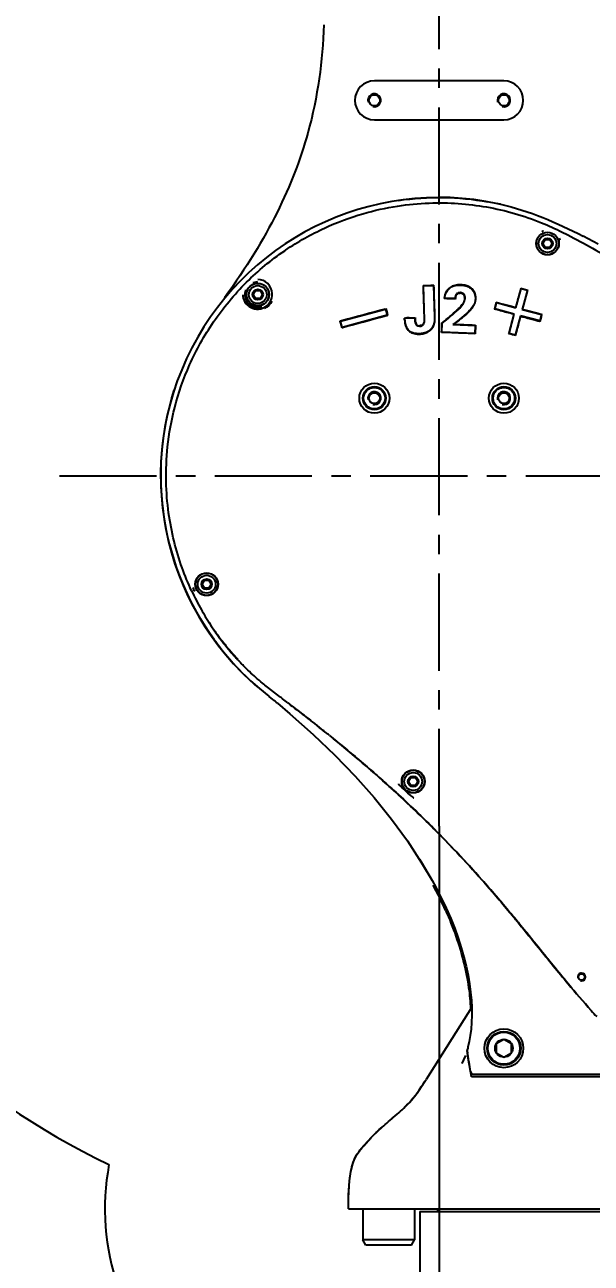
# Model space of a CAD drawing. Header units: millimetres. Extents: x 5828 to 6704, y 123 to 421.
# Drawn here: x 6607.53 to 6618.47, y 340.89 to 364.8 of the extents above; entities that cross this region are included whole.
import ezdxf

# ---------------------------------------------------------------- set-up
doc = ezdxf.new("R2010")
doc.units = ezdxf.units.MM
doc.linetypes.add('BANKLINE1', pattern=[5.5, 4, -1.5])
doc.linetypes.add('CENTER', pattern=[0.6, 0.375, -0.075, 0.075, -0.075])
doc.layers.add('00_COMPONENTS', color=7, linetype='BANKLINE1')
doc.layers.add('外形图', color=7, linetype='Continuous')
doc.styles.add('微软雅黑', font='msyh.ttc', dxfattribs={"height": 2.1})
doc.dimstyles.new('尺寸标注_1_20比例', dxfattribs={"dimtxt": 2.1, "dimasz": 1.7, "dimexe": 0.5, "dimexo": 0.4, "dimgap": 0.5, "dimtad": 1, "dimdec": 1, "dimlfac": 20, "dimdsep": 46, "dimtxsty": '微软雅黑', "dimcen": 0.09, "dimadec": 0, "dimazin": 0, "dimtp": 0.01, "dimtm": 0.01, "dimtfac": 1, "dimtdec": 1, "dimtofl": 0, "dimtmove": 0, "dimatfit": 3, "dimfxl": 1, "dimtolj": 1, "dimarcsym": 0})

# ---------------------------------------------------------------- blocks, each defined once
blk = doc.blocks.new('*D1532')
at = {"layer": '00_COMPONENTS', "color": 0, "linetype": 'ByBlock', "lineweight": -2, "ltscale": 20}
for p, q in [((6615.53, 349.326), (6615.53, 324.393)), ((6623.03, 330.837), (6623.03, 324.393)), ((6613.83, 324.893), (6612.13, 324.893)), ((6623.03, 324.893), (6615.53, 324.893)), ((6624.73, 324.893), (6626.43, 324.893))]:
    blk.add_line(p, q, dxfattribs=at)
at = {"layer": '00_COMPONENTS', "color": 0}
for points in [[(6613.83, 324.61), (6613.83, 325.177), (6615.53, 324.893)], [(6624.73, 325.177), (6624.73, 324.61), (6623.03, 324.893)]]:
    blk.add_solid(points, dxfattribs=at)
at = {"layer": 'Defpoints', "color": 0}
for p in [(6615.53, 349.726), (6623.03, 331.237), (6615.53, 324.893)]:
    blk.add_point(p, dxfattribs=at)
at = {"layer": '00_COMPONENTS', "color": 0, "insert": (6619.28, 326.485), "char_height": 2.1, "attachment_point": 5, "style": '微软雅黑'}
blk.add_mtext('\\A1;\\A1;150', dxfattribs=at)
blk = doc.blocks.new('*D1533')
at = {"layer": '00_COMPONENTS', "color": 0, "linetype": 'ByBlock', "lineweight": -2, "ltscale": 20}
for p, q in [((6615.13, 409.482), (6553.985, 409.482)), ((6554.485, 407.782), (6554.485, 332.787)), ((6615.859, 331.087), (6553.985, 331.087))]:
    blk.add_line(p, q, dxfattribs=at)
at = {"layer": '00_COMPONENTS', "color": 0}
for points in [[(6554.768, 407.782), (6554.201, 407.782), (6554.485, 409.482)], [(6554.201, 332.787), (6554.768, 332.787), (6554.485, 331.087)]]:
    blk.add_solid(points, dxfattribs=at)
at = {"layer": 'Defpoints', "color": 0}
for p in [(6615.53, 409.482), (6554.485, 331.087), (6616.259, 331.087)]:
    blk.add_point(p, dxfattribs=at)
at = {"layer": '00_COMPONENTS', "color": 0, "insert": (6552.893, 370.284), "char_height": 2.1, "attachment_point": 5, "rotation": 90, "style": '微软雅黑'}
blk.add_mtext('\\A1;\\A1;1567.9', dxfattribs=at)
blk = doc.blocks.new('*D1535')
at = {"layer": '00_COMPONENTS', "color": 0, "linetype": 'ByBlock', "lineweight": -2, "ltscale": 20}
for p, q in [((6562.135, 355.687), (6562.135, 297.504)), ((6623.03, 326.48), (6623.03, 297.504)), ((6563.835, 298.004), (6621.33, 298.004))]:
    blk.add_line(p, q, dxfattribs=at)
at = {"layer": '00_COMPONENTS', "color": 0}
for points in [[(6563.835, 298.287), (6563.835, 297.72), (6562.135, 298.004)], [(6621.33, 297.72), (6621.33, 298.287), (6623.03, 298.004)]]:
    blk.add_solid(points, dxfattribs=at)
at = {"layer": 'Defpoints', "color": 0}
for p in [(6562.135, 356.087), (6623.03, 326.88), (6623.03, 298.004)]:
    blk.add_point(p, dxfattribs=at)
at = {"layer": '00_COMPONENTS', "color": 0, "insert": (6592.582, 299.594), "char_height": 2.1, "attachment_point": 5, "style": '微软雅黑'}
blk.add_mtext('\\A1;\\A1;1218', dxfattribs=at)

msp = doc.modelspace()

# ---------------------------------------------------------------- linework, layer by layer
at = {"layer": '00_COMPONENTS', "linetype": 'CENTER', "ltscale": 5}
msp.add_line((6608.2015, 356.0866), (6622.566, 356.0866), dxfattribs=at)
at = {"layer": '00_COMPONENTS', "linetype": 'ByBlock', "ltscale": 20}
for centre, radius in [((6614.2802, 357.5868), 0.2897), ((6614.2799, 357.5864), 0.2228), ((6614.2799, 357.5864), 0.2071), ((6616.7802, 357.5867), 0.2897), ((6616.7799, 357.5864), 0.2228), ((6616.7799, 357.5864), 0.2071)]:
    msp.add_circle(centre, radius, dxfattribs=at)
for centre, radius, start, end in [((6615.5301, 356.0866), 53.3953, 29, 259), ((6615.5301, 356.0866), 19.1534, 337.58879, 100.501), ((6615.5301, 356.0866), 14.7429, 106.3464, 244.39404), ((6613.7801, 341.9366), 4.7, 169.51786, 227.91651)]:
    msp.add_arc(centre, radius, start, end, dxfattribs=at)
at = {"layer": '外形图', "linetype": 'CENTER', "ltscale": 5}
msp.add_line((6615.5301, 349.3262), (6615.5301, 393.7136), dxfattribs=at)
at = {"layer": '外形图', "linetype": 'Continuous'}
for p, q in [((6616.7801, 363.7116), (6614.2801, 363.7116)), ((6614.2801, 362.9616), (6616.7801, 362.9616)), ((6612.9955, 362.7054), (6612.9956, 362.7055)), ((6616.6578, 361.342), (6616.6627, 361.341)), ((6617.9048, 360.793), (6617.919, 360.786)), ((6617.534, 360.5728), (6617.578, 360.6491)), ((6617.578, 360.4966), (6617.534, 360.5728)), ((6617.578, 360.6491), (6617.6661, 360.6491)), ((6617.6661, 360.6491), (6617.7101, 360.5728)), ((6617.7101, 360.5728), (6617.6661, 360.4966)), ((6618.5999, 360.5602), (6618.3073, 360.714)), ((6617.6661, 360.4966), (6617.578, 360.4966)), ((6611.9392, 359.8203), (6612.0301, 359.8373)), ((6611.9419, 359.5868), (6611.9859, 359.6631)), ((6611.9859, 359.6631), (6612.0739, 359.6631)), ((6612.0739, 359.6631), (6612.1179, 359.5868)), ((6615.2273, 359.7538), (6615.2204, 359.7602)), ((6615.2204, 359.7602), (6615.2206, 359.754)), ((6615.2206, 359.754), (6615.2227, 359.687)), ((6615.227, 359.7542), (6615.4225, 359.7606)), ((6615.2487, 359.1021), (6615.227, 359.7542)), ((6615.29, 359.7626), (6615.3132, 359.7633)), ((6615.3132, 359.7633), (6615.3365, 359.764)), ((6615.4223, 359.7669), (6615.4292, 359.7671)), ((6615.4225, 359.7606), (6615.4424, 359.1599)), ((6615.4227, 359.7603), (6615.4292, 359.7671)), ((6615.4315, 359.6997), (6615.4292, 359.7671)), ((6617.0126, 359.3321), (6617.1129, 359.7064)), ((6617.1067, 359.7078), (6617.0847, 359.6261)), ((6617.1066, 359.7078), (6617.2404, 359.672)), ((6617.1129, 359.7064), (6617.2337, 359.674)), ((6617.2337, 359.674), (6617.1334, 359.2997)), ((6617.2185, 359.5902), (6617.2404, 359.672)), ((6611.9859, 359.5106), (6611.9419, 359.5868)), ((6612.0739, 359.5106), (6611.9859, 359.5106)), ((6612.1179, 359.5868), (6612.0739, 359.5106)), ((6615.8379, 359.5088), (6615.6369, 359.5169)), ((6615.7966, 359.5033), (6615.7729, 359.5043)), ((6616.606, 359.3116), (6616.6384, 359.4324)), ((6616.6218, 359.3956), (6616.6099, 359.351)), ((6616.6338, 359.4401), (6616.6218, 359.3956)), ((6616.6386, 359.4321), (6616.6338, 359.4401)), ((6616.6338, 359.4401), (6616.6758, 359.4289)), ((6616.6384, 359.4324), (6617.0126, 359.3321)), ((6616.6758, 359.4289), (6616.7177, 359.4177)), ((6616.9257, 359.362), (6617.008, 359.3398)), ((6617.019, 359.3808), (6617.0081, 359.3398)), ((6617.1527, 359.3449), (6617.1637, 359.3858)), ((6613.6283, 359.0749), (6614.4976, 359.3078)), ((6614.53, 359.1871), (6613.6607, 358.9542)), ((6614.496, 359.3138), (6614.5027, 359.3156)), ((6614.4976, 359.3078), (6614.53, 359.1871)), ((6614.4979, 359.3075), (6614.5027, 359.3156)), ((6614.5027, 359.3156), (6614.5146, 359.271)), ((6614.5146, 359.271), (6614.5266, 359.2265)), ((6614.5266, 359.2265), (6614.5366, 359.1889)), ((6614.5302, 359.1868), (6614.5385, 359.1819)), ((6614.5385, 359.1819), (6614.5319, 359.1801)), ((6614.5366, 359.1889), (6614.5385, 359.1819)), ((6614.8705, 359.1281), (6614.8636, 359.1345)), ((6614.8648, 359.0996), (6614.8636, 359.1345)), ((6614.8703, 359.1284), (6615.0613, 359.1348)), ((6614.8712, 359.1002), (6614.8703, 359.1284)), ((6614.9548, 359.1376), (6614.9776, 359.1382)), ((6615.0597, 359.141), (6615.0683, 359.1413)), ((6615.0613, 359.1348), (6615.0611, 359.1028)), ((6615.0616, 359.1344), (6615.0683, 359.1413)), ((6615.0683, 359.1413), (6615.0681, 359.1066)), ((6615.2398, 359.1746), (6615.2424, 359.1014)), ((6615.4492, 359.1597), (6615.4471, 359.2272)), ((6616.5998, 359.3133), (6616.598, 359.3064)), ((6616.6062, 359.3113), (6616.598, 359.3064)), ((6616.6819, 359.2839), (6616.598, 359.3064)), ((6616.6099, 359.351), (6616.5998, 359.3133)), ((6616.9803, 359.2113), (6616.606, 359.3116)), ((6616.88, 358.837), (6616.9803, 359.2113)), ((6616.9722, 359.2062), (6616.9311, 359.2172)), ((6616.9723, 359.2061), (6616.9611, 359.1645)), ((6616.9806, 359.211), (6616.9723, 359.2061)), ((6617.101, 359.179), (6617.0007, 358.8047)), ((6617.0129, 359.3317), (6617.008, 359.3398)), ((6617.0948, 359.1287), (6617.1059, 359.1703)), ((6617.4753, 359.0787), (6617.101, 359.179)), ((6617.1013, 359.1788), (6617.106, 359.1704)), ((6617.106, 359.1704), (6617.1476, 359.1592)), ((6617.1334, 359.2997), (6617.5077, 359.1994)), ((6617.1335, 359.2994), (6617.1417, 359.304)), ((6617.1417, 359.304), (6617.1527, 359.3449)), ((6617.1418, 359.304), (6617.183, 359.293)), ((6617.1476, 359.1592), (6617.1891, 359.148)), ((6617.183, 359.293), (6617.4322, 359.2262)), ((6617.4322, 359.2262), (6617.5161, 359.2037)), ((6617.5077, 359.1994), (6617.4753, 359.0787)), ((6617.4802, 359.07), (6617.4922, 359.1146)), ((6617.4922, 359.1146), (6617.5041, 359.1591)), ((6617.5041, 359.1591), (6617.5144, 359.1976)), ((6617.5079, 359.1991), (6617.5161, 359.2037)), ((6617.5144, 359.1976), (6617.5161, 359.2037)), ((6613.6204, 359.0792), (6613.6267, 359.0809)), ((6613.6285, 359.0746), (6613.6204, 359.0792)), ((6613.622, 359.0732), (6613.6204, 359.0792)), ((6613.6323, 359.0346), (6613.622, 359.0732)), ((6613.6607, 358.9542), (6613.6283, 359.0749)), ((6613.6443, 358.9901), (6613.6323, 359.0346)), ((6613.6562, 358.9455), (6613.6443, 358.9901)), ((6613.6609, 358.9538), (6613.6562, 358.9455)), ((6613.6625, 358.9472), (6613.6562, 358.9455)), ((6615.0681, 359.1066), (6615.0681, 359.1023)), ((6615.5781, 358.8573), (6615.5805, 358.9177)), ((6615.5805, 358.9177), (6615.5813, 358.9378)), ((6615.5813, 358.9378), (6615.5821, 358.9579)), ((6615.5821, 358.9579), (6615.5854, 359.0386)), ((6615.5848, 358.8642), (6615.5917, 359.0357)), ((6615.592, 359.0354), (6615.5854, 359.0386)), ((6615.7932, 359.0088), (6616.2253, 358.9913)), ((6615.8126, 359.0142), (6615.8596, 359.0124)), ((6616.2253, 358.9913), (6616.2192, 358.8385)), ((6616.2256, 358.9976), (6616.2325, 358.9973)), ((6616.2256, 358.991), (6616.2325, 358.9973)), ((6616.2288, 358.9049), (6616.2261, 358.8382)), ((6616.2296, 358.9234), (6616.2288, 358.9049)), ((6616.2303, 358.9419), (6616.2296, 358.9234)), ((6616.2325, 358.9973), (6616.2303, 358.9419)), ((6616.8942, 358.915), (6616.8738, 358.8387)), ((6617.0057, 358.796), (6617.028, 358.8792)), ((6617.4735, 359.0718), (6617.4802, 359.07)), ((6617.4756, 359.0784), (6617.4802, 359.07)), ((6615.585, 358.8638), (6615.5781, 358.8573)), ((6615.5845, 358.857), (6615.5781, 358.8573)), ((6615.6506, 358.8543), (6615.5845, 358.857)), ((6616.2192, 358.8385), (6615.5848, 358.8642)), ((6616.2189, 358.8314), (6616.1544, 358.834)), ((6616.2258, 358.8311), (6616.2189, 358.8314)), ((6616.2194, 358.8382), (6616.2258, 358.8311)), ((6616.2261, 358.8382), (6616.2258, 358.8311)), ((6616.8738, 358.8387), (6616.872, 358.8318)), ((6616.8802, 358.8367), (6616.872, 358.8318)), ((6616.9167, 358.8198), (6616.872, 358.8318)), ((6617.0007, 358.8047), (6616.88, 358.837)), ((6616.9464, 358.8119), (6616.9167, 358.8198)), ((6616.9613, 358.8079), (6616.9464, 358.8119)), ((6617.0057, 358.796), (6616.9613, 358.8079)), ((6617.0009, 358.8044), (6617.0057, 358.796)), ((6610.9558, 353.9947), (6610.9998, 354.0709)), ((6610.9998, 353.9184), (6610.9558, 353.9947)), ((6610.9998, 354.0709), (6611.0879, 354.0709)), ((6611.0879, 353.9184), (6610.9998, 353.9184)), ((6611.0879, 354.0709), (6611.1319, 353.9947)), ((6611.1319, 353.9947), (6611.0879, 353.9184)), ((6611.2725, 352.9881), (6611.2726, 352.988)), ((6611.3693, 352.8597), (6611.3624, 352.8685)), ((6611.4016, 352.819), (6611.3972, 352.8245)), ((6611.4038, 352.8159), (6611.3981, 352.8231)), ((6611.4054, 352.8142), (6611.4016, 352.819)), ((6611.6786, 352.5002), (6611.6736, 352.5054)), ((6612.2453, 351.8321), (6612.2518, 351.8269)), ((6612.3189, 351.7719), (6612.2518, 351.8269)), ((6612.6093, 351.7056), (6612.6409, 351.6812)), ((6613.0829, 351.3361), (6613.1247, 351.3032)), ((6613.1247, 351.3032), (6613.1681, 351.269)), ((6613.2175, 351.2301), (6613.2375, 351.2143)), ((6614.942, 350.1866), (6614.9861, 350.2629)), ((6614.9861, 350.1104), (6614.942, 350.1866)), ((6614.9861, 350.2629), (6615.0741, 350.2629)), ((6615.0741, 350.1104), (6614.9861, 350.1104)), ((6615.0741, 350.2629), (6615.1181, 350.1866)), ((6615.1181, 350.1866), (6615.0741, 350.1104)), ((6615.1507, 348.6851), (6615.1823, 348.6367)), ((6615.1823, 348.6367), (6615.3932, 348.2785)), ((6615.6688, 347.7355), (6615.6839, 347.7035)), ((6616.1589, 345.8294), (6615.2806, 344.4367)), ((6616.0871, 345.0588), (6616.082, 345.0393)), ((6616.1116, 345.1662), (6616.0871, 345.0588)), ((6616.7801, 345.2081), (6616.6316, 345.1224)), ((6616.6316, 345.1224), (6616.6316, 344.9509)), ((6616.9286, 345.1224), (6616.7801, 345.2081)), ((6616.9286, 344.9509), (6616.9286, 345.1224)), ((6616.6316, 344.9509), (6616.7801, 344.8651)), ((6616.7801, 344.8651), (6616.9286, 344.9509)), ((6615.9692, 344.7451), (6615.9688, 344.7444)), ((6616.1288, 344.636), (6616.1234, 344.668)), ((6616.1371, 344.5865), (6616.1288, 344.636)), ((6616.1414, 344.5609), (6616.1371, 344.5865)), ((6616.1538, 344.4866), (6616.1414, 344.5609)), ((6616.1629, 344.5366), (6617.3167, 344.5366)), ((6617.3167, 344.5366), (6628.2544, 344.5366)), ((6629.6341, 344.4866), (6616.1538, 344.4866)), ((6613.7801, 341.9366), (6628.5301, 341.9366)), ((6614.0551, 341.9366), (6614.0551, 341.3366)), ((6615.0551, 341.9366), (6615.0551, 341.3366)), ((6615.5051, 341.8866), (6615.5051, 341.9366)), ((6615.1551, 341.8866), (6632.328, 341.8866)), ((6615.1551, 341.8866), (6632.3301, 341.8866)), ((6615.1551, 341.8866), (6615.1551, 340.6045)), ((6615.0551, 341.3366), (6614.0551, 341.3366)), ((6614.1128, 341.2366), (6614.0551, 341.3366)), ((6614.9973, 341.2366), (6614.1128, 341.2366)), ((6614.9973, 341.2366), (6615.0551, 341.3366))]:
    msp.add_line(p, q, dxfattribs=at)
for points in [[(6612.4084, 351.6981), (6612.6512, 351.4923), (6613.0968, 351.0959), (6613.5175, 350.6957), (6613.9113, 350.2892), (6614.2773, 349.8775), (6614.6134, 349.4613), (6614.9185, 349.0413), (6615.1931, 348.6192), (6615.3932, 348.2785)], [(6614.7459, 350.1403), (6614.7475, 350.1366), (6614.7491, 350.1331), (6614.7507, 350.1297), (6614.7525, 350.1265), (6614.7543, 350.1235), (6614.7564, 350.1206), (6614.7586, 350.1179), (6614.7611, 350.1152), (6614.7636, 350.1127)], [(6614.9831, 349.9137), (6614.9859, 349.9114), (6614.9889, 349.9092), (6614.9919, 349.9072), (6614.995, 349.9054), (6614.9982, 349.9039), (6615.0015, 349.9025), (6615.0049, 349.9013), (6615.0084, 349.9001), (6615.012, 349.8989)], [(6615.0178, 349.893), (6615.0185, 349.8919), (6615.0192, 349.8908), (6615.02, 349.8898), (6615.0208, 349.8889), (6615.0216, 349.888), (6615.0224, 349.887), (6615.0232, 349.8862), (6615.0239, 349.8853), (6615.0246, 349.884), (6615.0257, 349.8821), (6615.0271, 349.8799), (6615.0293, 349.8776), (6615.0321, 349.8752), (6615.0358, 349.873), (6615.0402, 349.871)], [(6615.3932, 348.2785), (6615.4652, 348.1472), (6615.5707, 347.9428), (6615.6668, 347.7413), (6615.7533, 347.5438), (6615.8305, 347.3506), (6615.8989, 347.161), (6615.9587, 346.9757), (6616.0099, 346.7954), (6616.0531, 346.6193), (6616.0886, 346.4481), (6616.1166, 346.2826), (6616.1376, 346.1217), (6616.1519, 345.9662), (6616.1596, 345.8167), (6616.1611, 345.673), (6616.1568, 345.5355), (6616.1468, 345.4052), (6616.1316, 345.2819), (6616.1116, 345.1662)], [(6615.746, 347.5588), (6615.7746, 347.4924), (6615.8546, 347.2862), (6615.86, 347.2707)], [(6616.0368, 344.8963), (6616.0018, 344.8108), (6615.9687, 344.7443)]]:
    msp.add_lwpolyline(points, dxfattribs=at)
for centre, radius in [((6614.2801, 363.3366), 0.105), ((6616.7801, 363.3366), 0.105), ((6617.622, 360.5728), 0.22), ((6617.622, 360.5728), 0.2157), ((6617.622, 360.5728), 0.1725), ((6617.622, 360.5728), 0.1026), ((6612.0299, 359.5868), 0.22), ((6612.0299, 359.5868), 0.2157), ((6612.0299, 359.5868), 0.1725), ((6612.0299, 359.5868), 0.1026), ((6614.28, 357.5871), 0.105), ((6614.2802, 357.5868), 0.105), ((6616.78, 357.587), 0.105), ((6616.7802, 357.5867), 0.105), ((6611.0439, 353.9947), 0.22), ((6611.0439, 353.9947), 0.2157), ((6611.0439, 353.9947), 0.1725), ((6611.0439, 353.9947), 0.1026), ((6615.0301, 350.1876), 0.2225), ((6615.0301, 350.1866), 0.22), ((6615.0301, 350.1866), 0.2157), ((6615.0301, 350.1866), 0.1725), ((6615.0301, 350.1866), 0.1026), ((6618.2798, 346.4125), 0.0625), ((6616.7801, 345.0366), 0.375), ((6616.7801, 345.0366), 0.325), ((6616.7801, 345.0366), 0.31), ((6616.7801, 345.0366), 0.1715)]:
    msp.add_circle(centre, radius, dxfattribs=at)
for centre, radius, start, end in [((6614.2801, 363.3366), 0.375, 90, 270), ((6616.7801, 363.3366), 0.375, 270, 90), ((6614.2801, 363.3366), 0.125, 255, 195), ((6616.7801, 363.3366), 0.125, 255, 195), ((6615.5301, 356.0866), 5.375, 77.83567, 232.32952), ((6615.5443, 356.1558), 5.3044, 77.76287, 77.93207), ((6615.5856, 356.2151), 5.2378, 77.55432, 78.13303), ((6617.617, 360.5656), 0.2579, 108.39832, 114.13269), ((6617.6183, 360.5619), 0.2617, 106.70866, 108.40605), ((6617.6182, 360.5632), 0.2602, 16.57913, 25.45992), ((6612.0301, 359.5865), 0.2508, 158.81068, 289.99936), ((6614.0866, 398.7685), 39.0245, 271.83541, 271.96147), ((6615.8951, 359.5134), 0.2628, 152.47797, 163.54359), ((6615.8822, 359.5199), 0.2484, 146.704, 152.42935), ((6615.9435, 359.5386), 0.0896, 141.94497, 148.17197), ((6615.9237, 359.3053), 0.4706, 87.6394, 91.2436), ((6615.9737, 359.4803), 0.289, 62.55157, 67.67371), ((6615.9995, 359.5252), 0.2382, 12.31571, 23.63952), ((6612.0367, 359.5808), 0.2689, 311.04933, 316.67457), ((6616.163, 359.4718), 0.5344, 175.09895, 175.90227), ((6616.4928, 359.4264), 0.653, 172.35086, 173.40461), ((6615.983, 359.5217), 0.255, 6.92911, 12.30007), ((6614.3326, 374.3166), 15.1914, 272.00332, 272.17554), ((6615.0866, 354.2817), 4.8576, 91.55431, 92.09189), ((6615.438, 359.9277), 0.9481, 313.14262, 315.88344), ((6615.5892, 359.7811), 0.7374, 315.88666, 319.32404), ((6615.4448, 359.1185), 0.5803, 181.86572, 184.15597), ((6615.359, 359.1122), 0.4943, 184.157, 186.78252), ((6615.2964, 359.1048), 0.4313, 186.78424, 189.71036), ((6615.2364, 359.0881), 0.1677, 189.4791, 192.69274), ((6607.3186, 369.1753), 13.0802, 309.19859, 309.4333), ((6608.2776, 368.0091), 11.5704, 309.43339, 309.69391), ((6612.7267, 363.1152), 5.1323, 306.96109, 307.56471), ((6615.1106, 359.0902), 0.2633, 245.8795, 250.94199), ((6615.1329, 359.365), 0.5408, 271.84119, 275.26704), ((6615.1412, 359.2745), 0.4499, 275.2687, 279.24058), ((6614.28, 357.5871), 0.125, 255, 195), ((6616.78, 357.587), 0.125, 255, 195), ((6615.5409, 356.1013), 5.2829, 204.98908, 209.51899), ((6615.577, 356.121), 5.324, 209.51166, 210.58736), ((6615.5552, 356.1079), 5.2986, 210.58631, 214.61074), ((6615.4985, 356.0702), 5.2306, 212.36695, 216.10979), ((6615.5977, 356.1078), 5.4359, 215.81025, 216.84618), ((6615.465, 356.0471), 5.1898, 214.62405, 216.11667), ((6615.2453, 355.8871), 4.918, 216.11881, 217.23285), ((6615.26, 355.898), 4.9364, 216.12243, 218.23762), ((6615.2583, 355.8959), 4.9339, 216.11841, 216.39868), ((6615.2617, 355.8985), 4.9382, 216.39872, 216.98375), ((6615.2644, 355.9005), 4.9415, 216.98371, 217.1528), ((6615.267, 355.9024), 4.9448, 217.15285, 217.84758), ((6615.2634, 355.9007), 4.9406, 217.23208, 217.3525), ((6615.2693, 355.9052), 4.9481, 217.35255, 217.64967), ((6615.5995, 356.1092), 5.4382, 216.84616, 217.22277), ((6615.6038, 356.1123), 5.4435, 217.22182, 221.99086), ((6615.2852, 355.9176), 4.9682, 217.65004, 218.50354), ((6615.2699, 355.9047), 4.9484, 217.97705, 218.18016), ((6615.2707, 355.9053), 4.9494, 218.18016, 218.34761), ((6615.293, 355.9237), 4.9782, 218.23498, 218.50317), ((6615.2713, 355.9058), 4.9502, 218.34761, 218.51618), ((6615.1904, 355.914), 4.8893, 218.98755, 223.51687), ((6615.666, 356.2529), 5.4727, 218.64202, 221.5582), ((6615.2985, 355.9281), 4.9852, 218.50314, 218.65447), ((6615.2723, 355.9066), 4.9515, 218.62257, 218.87368), ((6615.3346, 355.9574), 5.0317, 218.65897, 220.88324), ((6615.3107, 355.9379), 5.0008, 218.6548, 219.45987), ((6615.3297, 355.9534), 5.0256, 218.87882, 220.93976), ((6615.3221, 355.9472), 5.0155, 219.45953, 219.58877), ((6615.3419, 355.9638), 5.0414, 219.59014, 220.88298), ((6615.3705, 355.9884), 5.0791, 220.88247, 221.09192), ((6615.3966, 356.0113), 5.1138, 221.09236, 221.69225), ((6615.576, 356.0948), 5.4111, 222.04973, 229.18402), ((6615.7196, 356.2997), 5.5438, 221.55222, 222.637), ((6615.4218, 356.0336), 5.1475, 221.69179, 221.86526), ((6615.4552, 356.0637), 5.1924, 221.86622, 222.69756), ((6615.5018, 356.1066), 5.2558, 222.69702, 223.25017), ((6615.5441, 356.1465), 5.314, 223.3283, 223.85023), ((6615.5691, 356.1704), 5.3485, 223.84988, 224.04427), ((6598.6016, 335.0383), 21.6375, 50.34962, 50.65697), ((6588.8864, 320.9349), 38.8537, 52.36939, 52.55732), ((6634.1464, 379.1741), 34.904, 232.3598, 232.86697), ((6593.6055, 326.4063), 31.6362, 51.68949, 51.80346), ((6593.9971, 326.9013), 31.0049, 51.3867, 51.8056), ((6594.1007, 327.0314), 30.8388, 51.22409, 51.64427), ((6598.5761, 332.0357), 24.2655, 47.45677, 48.15628), ((6608.5056, 344.4808), 7.8405, 28.00665, 28.2078), ((6608.7755, 344.6216), 7.5361, 25.13746, 28.0247), ((6609.1594, 344.8041), 7.1111, 24.02932, 25.12061), ((6618.2798, 346.4125), 0.075, 269.9991, 89.9991), ((6618.2798, 346.4126), 0.0751, 255.44565, 269.99201), ((6627.4653, 353.8825), 12.1195, 222.04937, 222.78853), ((6616.3084, 344.9783), 0.2345, 164.90899, 176.51974), ((6616.3108, 344.9777), 0.2369, 165.05276, 170.51627), ((6487.6008, 323.115), 130.3173, 9.483512, 9.642805), ((6514.4522, 327.6543), 103.0849, 9.499831, 9.655364), ((6622.5482, 347.8663), 7.2013, 207.09203, 207.53977)]:
    msp.add_arc(centre, radius, start, end, dxfattribs=at)
for points in [[(6613.3042, 364.7956), (6613.2788, 364.0958), (6613.1909, 363.409), (6612.9955, 362.7054)], [(6612.9955, 362.7054), (6612.7184, 361.7073), (6612.2251, 360.6752), (6611.3872, 359.5236)], [(6614.7485, 361.4047), (6615.3153, 361.4888), (6615.9031, 361.479), (6616.4673, 361.3793)], [(6616.7144, 361.3298), (6617.2703, 361.2071), (6617.8023, 360.9767), (6618.3072, 360.7139)], [(6615.2203, 359.7602), (6615.2436, 359.761), (6615.2668, 359.7618), (6615.29, 359.7626)], [(6615.2227, 359.687), (6615.2283, 359.5162), (6615.234, 359.3454), (6615.2398, 359.1746)], [(6615.4471, 359.2272), (6615.442, 359.3847), (6615.4368, 359.5422), (6615.4315, 359.6997)], [(6615.6369, 359.5169), (6615.6427, 359.597), (6615.6728, 359.6604), (6615.7272, 359.706)], [(6615.7231, 359.7107), (6615.7045, 359.6951), (6615.688, 359.6766), (6615.6746, 359.6563)], [(6615.8062, 359.7574), (6615.7762, 359.7469), (6615.7475, 359.7311), (6615.7231, 359.7107)], [(6615.7272, 359.706), (6615.7812, 359.7513), (6615.853, 359.7729), (6615.9426, 359.7692)], [(6615.8573, 359.7706), (6615.84, 359.7676), (6615.8228, 359.7633), (6615.8062, 359.7574)], [(6615.8674, 359.5984), (6615.8527, 359.5797), (6615.8427, 359.55), (6615.8379, 359.5088)], [(6615.9134, 359.7758), (6615.8947, 359.7754), (6615.8758, 359.7737), (6615.8573, 359.7706)], [(6615.9405, 359.6244), (6615.9066, 359.6258), (6615.8818, 359.6168), (6615.8674, 359.5984)], [(6615.8729, 359.5938), (6615.8837, 359.6076), (6615.9046, 359.6196), (6615.9213, 359.6143)], [(6615.9404, 359.6173), (6615.9591, 359.6165), (6615.9861, 359.6097), (6615.9902, 359.5915)], [(6616.0069, 359.5916), (6615.9902, 359.6124), (6615.968, 359.6233), (6615.9405, 359.6244)], [(6615.9426, 359.7692), (6616.0377, 359.7654), (6616.1101, 359.7393), (6616.16, 359.6913)], [(6616.0036, 359.7696), (6615.9835, 359.7729), (6615.9633, 359.7747), (6615.943, 359.7755)], [(6616.0835, 359.7477), (6616.0579, 359.7582), (6616.0308, 359.7653), (6616.0036, 359.7696)], [(6616.0306, 359.5116), (6616.0319, 359.5442), (6616.0236, 359.5709), (6616.0069, 359.5916)], [(6616.1649, 359.6957), (6616.1478, 359.7121), (6616.1279, 359.7259), (6616.1069, 359.7368)], [(6616.16, 359.6913), (6616.2103, 359.643), (6616.2341, 359.5812), (6616.2311, 359.5048)], [(6616.2176, 359.6207), (6616.2054, 359.6487), (6616.1869, 359.6745), (6616.1649, 359.6957)], [(6617.0847, 359.6261), (6617.0627, 359.5443), (6617.0409, 359.4625), (6617.019, 359.3808)], [(6612.2994, 359.4593), (6612.2718, 359.3997), (6612.22, 359.3475), (6612.1606, 359.3194)], [(6615.7015, 359.5071), (6615.6776, 359.508), (6615.6538, 359.5091), (6615.6299, 359.51)], [(6615.6431, 359.5879), (6615.6363, 359.565), (6615.6326, 359.5412), (6615.6305, 359.5175)], [(6615.7729, 359.5043), (6615.7491, 359.5052), (6615.7253, 359.5061), (6615.7015, 359.5071)], [(6615.8441, 359.5014), (6615.8283, 359.502), (6615.8125, 359.5027), (6615.7966, 359.5033)], [(6615.8456, 359.5133), (6615.8481, 359.5317), (6615.8515, 359.5503), (6615.8583, 359.5676)], [(6615.9854, 359.4055), (6615.9678, 359.3787), (6615.9463, 359.3544), (6615.9235, 359.3318)], [(6615.928, 359.3275), (6615.9938, 359.3927), (6616.0283, 359.454), (6616.0306, 359.5116)], [(6616.0031, 359.4359), (6615.9979, 359.4254), (6615.9919, 359.4153), (6615.9854, 359.4055)], [(6616.0019, 359.587), (6616.0125, 359.5737), (6616.0231, 359.5572), (6616.0224, 359.5402)], [(6616.0241, 359.5115), (6616.0235, 359.4962), (6616.0205, 359.481), (6616.0158, 359.4665)], [(6616.2311, 359.5048), (6616.2283, 359.4365), (6616.1986, 359.37), (6616.1431, 359.3053)], [(6616.1827, 359.3454), (6616.1924, 359.36), (6616.2013, 359.3753), (6616.2089, 359.3911)], [(6616.2089, 359.3911), (6616.216, 359.406), (6616.222, 359.4214), (6616.2267, 359.4372)], [(6616.2267, 359.4372), (6616.2331, 359.4589), (6616.2371, 359.4815), (6616.238, 359.5041)], [(6616.238, 359.5041), (6616.2386, 359.5202), (6616.2381, 359.5364), (6616.2361, 359.5525)], [(6616.7177, 359.4177), (6616.787, 359.3992), (6616.8564, 359.3806), (6616.9257, 359.362)], [(6617.1637, 359.3858), (6617.182, 359.4539), (6617.2003, 359.5221), (6617.2185, 359.5902)], [(6613.6267, 359.0809), (6613.9165, 359.1585), (6614.2063, 359.2362), (6614.496, 359.3138)], [(6614.5319, 359.1801), (6614.2421, 359.1024), (6613.9523, 359.0248), (6613.6625, 358.9472)], [(6614.9776, 359.1382), (6615.0049, 359.1389), (6615.0323, 359.14), (6615.0597, 359.141)], [(6615.4424, 359.1599), (6615.446, 359.0509), (6615.4224, 358.9699), (6615.3729, 358.9167)], [(6615.4472, 359.0846), (6615.4497, 359.1095), (6615.4502, 359.1347), (6615.4494, 359.1597)], [(6615.5917, 359.0357), (6615.75, 359.1648), (6615.8618, 359.2619), (6615.928, 359.3275)], [(6615.6674, 359.1061), (6615.7312, 359.159), (6615.7946, 359.2124), (6615.856, 359.2681)], [(6616.1431, 359.3053), (6616.0874, 359.2403), (6615.9705, 359.1415), (6615.7932, 359.0088)], [(6616.0863, 359.236), (6616.0138, 359.1679), (6615.9344, 359.1076), (6615.8556, 359.047)], [(6615.856, 359.2681), (6615.8789, 359.2889), (6615.9015, 359.31), (6615.9235, 359.3318)], [(6616.1484, 359.3005), (6616.1607, 359.3147), (6616.1722, 359.3297), (6616.1827, 359.3454)], [(6616.9311, 359.2172), (6616.8481, 359.2394), (6616.765, 359.2615), (6616.6819, 359.2839)], [(6616.9611, 359.1645), (6616.9388, 359.0814), (6616.9165, 358.9982), (6616.8942, 358.915)], [(6617.028, 358.8792), (6617.0503, 358.9623), (6617.0726, 359.0455), (6617.0948, 359.1287)], [(6617.1891, 359.148), (6617.2584, 359.1293), (6617.3277, 359.1108), (6617.3971, 359.0922)], [(6614.9516, 358.8897), (6614.9013, 358.9313), (6614.8745, 359.0013), (6614.8712, 359.1002)], [(6614.8713, 359.0321), (6614.8748, 359.0117), (6614.8799, 358.9915), (6614.8872, 358.9722)], [(6614.8872, 358.9722), (6614.8998, 358.9389), (6614.9201, 358.9068), (6614.9476, 358.8841)], [(6614.9476, 358.8841), (6614.9643, 358.8702), (6614.9831, 358.8587), (6615.003, 358.8498)], [(6615.1498, 358.8317), (6615.0677, 358.8289), (6615.0019, 358.8481), (6614.9516, 358.8897)], [(6615.0611, 359.1028), (6615.0611, 359.0921), (6615.0615, 359.0822), (6615.0625, 359.0729)], [(6615.0625, 359.0729), (6615.0691, 359.0073), (6615.1006, 358.9755), (6615.15, 358.9772)], [(6615.0728, 359.0512), (6615.0754, 359.0398), (6615.0791, 359.0285), (6615.0849, 359.0183)], [(6615.0849, 359.0183), (6615.0969, 358.9968), (6615.1254, 358.9826), (6615.15, 358.9834)], [(6615.3729, 358.9167), (6615.3231, 358.8631), (6615.2487, 358.8349), (6615.1498, 358.8317)], [(6615.15, 358.9772), (6615.1863, 358.9784), (6615.2123, 358.9886), (6615.2278, 359.0081)], [(6615.2228, 359.0119), (6615.2123, 358.9987), (6615.1959, 358.9875), (6615.1791, 358.9869)], [(6615.2278, 359.0081), (6615.243, 359.0273), (6615.2501, 359.0589), (6615.2487, 359.1021)], [(6615.2429, 359.0898), (6615.2441, 359.0751), (6615.246, 359.0593), (6615.2405, 359.0456)], [(6615.2964, 358.8545), (6615.3267, 358.8679), (6615.3554, 358.8873), (6615.378, 358.9117)], [(6615.378, 358.9117), (6615.391, 358.9256), (6615.4022, 358.9415), (6615.4113, 358.9583)], [(6615.4113, 358.9583), (6615.4179, 358.9704), (6615.4235, 358.9831), (6615.4281, 358.9961)], [(6615.4281, 358.9961), (6615.4383, 359.0245), (6615.4443, 359.0545), (6615.4472, 359.0846)], [(6615.8596, 359.0124), (6615.953, 359.0088), (6616.0465, 359.0048), (6616.1399, 359.001)], [(6616.1399, 359.001), (6616.1684, 358.9999), (6616.197, 358.9987), (6616.2256, 358.9976)], [(6617.3971, 359.0922), (6617.4225, 359.0854), (6617.448, 359.0786), (6617.4735, 359.0718)], [(6615.0246, 358.8413), (6615.0399, 358.836), (6615.0557, 358.832), (6615.0717, 358.8293)], [(6615.0717, 358.8293), (6615.0975, 358.8249), (6615.124, 358.8237), (6615.1503, 358.8245)], [(6615.2134, 358.8305), (6615.2418, 358.8351), (6615.2701, 358.8428), (6615.2964, 358.8545)], [(6616.1544, 358.834), (6615.9865, 358.8407), (6615.8186, 358.8475), (6615.6506, 358.8543)], [(6610.8165, 353.8544), (6610.8019, 353.879), (6610.786, 353.9054), (6610.7844, 353.934)], [(6611.353, 352.8839), (6611.3662, 352.868), (6611.3786, 352.8515), (6611.3914, 352.8354)], [(6611.39, 352.8379), (6611.3776, 352.8532), (6611.3654, 352.8686), (6611.353, 352.8839)], [(6612.6093, 351.7056), (6612.683, 351.6487), (6612.7567, 351.5918), (6612.8305, 351.5349)], [(6613.0011, 351.4002), (6613.0284, 351.3789), (6613.0556, 351.3575), (6613.0829, 351.3361)], [(6616.0769, 344.9439), (6616.0728, 344.9678), (6616.0731, 344.9928), (6616.0771, 345.0168)], [(6615.2307, 344.3586), (6615.2467, 344.3833), (6615.2633, 344.4093), (6615.2806, 344.4367)], [(6613.7801, 341.9366), (6613.7801, 341.9554), (6613.7801, 341.9739), (6613.7803, 341.992)]]:
    msp.add_open_spline(points, degree=3, dxfattribs=at)
for points, knots in [([(6612.5682, 360.4468), (6612.8065, 360.6084), (6613.2878, 360.8802), (6614.0203, 361.1546), (6614.7011, 361.3057), (6615.3203, 361.3644), (6615.8957, 361.3546), (6616.4475, 361.287), (6616.9868, 361.163), (6617.4744, 360.9954), (6617.7747, 360.8572), (6617.9048, 360.793)], [0, 0, 0, 0, 0.1539549, 0.2945398, 0.4171487, 0.5261557, 0.6267414, 0.7245703, 0.8232141, 0.9223924, 1, 1, 1, 1]), ([(6617.919, 360.786), (6617.9498, 360.7707), (6618.1437, 360.6731), (6618.493, 360.4823), (6618.966, 360.2104), (6619.428, 359.9207), (6619.8812, 359.6177), (6620.3256, 359.2993), (6620.7685, 358.9589), (6621.2247, 358.5827), (6621.7099, 358.1523), (6622.2322, 357.6507), (6622.7905, 357.0646), (6623.3427, 356.4242), (6623.6969, 355.9703), (6623.862, 355.7484)], [0, 0, 0, 0, 0.0131223, 0.0827948, 0.1519032, 0.2213151, 0.2908718, 0.3599585, 0.4299504, 0.5040106, 0.5856085, 0.6774223, 0.7803457, 0.8944248, 1, 1, 1, 1]), ([(6610.7526, 353.8695), (6610.6849, 354.0147), (6610.5559, 354.328), (6610.4041, 354.8303), (6610.2974, 355.3861), (6610.2487, 355.9974), (6610.2774, 356.6826), (6610.4156, 357.4453), (6610.7015, 358.2641), (6611.1601, 359.0875), (6611.7815, 359.8365), (6612.2917, 360.2585), (6612.5622, 360.4427), (6612.5682, 360.4468)], [0, 0, 0, 0, 0.0647624, 0.1368685, 0.2118849, 0.2933086, 0.3843955, 0.4885549, 0.6057359, 0.7336472, 0.8677905, 0.9970579, 1, 1, 1, 1]), ([(6612.3096, 359.6066), (6612.3061, 359.6765), (6612.2441, 359.8183), (6612.1006, 359.8759), (6612.0315, 359.8771)], [0, 0, 0, 0, 0.5031679, 1, 1, 1, 1]), ([(6612.2323, 359.3963), (6612.2462, 359.4111), (6612.2918, 359.4721), (6612.3124, 359.5512), (6612.3096, 359.6066)], [0, 0, 0, 0, 0.2685454, 1, 1, 1, 1]), ([(6615.9213, 359.6143), (6615.9224, 359.614), (6615.9246, 359.6131), (6615.9266, 359.6121), (6615.9276, 359.6115)], [0, 0, 0, 0, 0.4918108, 1, 1, 1, 1]), ([(6615.9276, 359.6115), (6615.9285, 359.611), (6615.9301, 359.6099), (6615.9316, 359.6087), (6615.9324, 359.608)], [0, 0, 0, 0, 0.4899277, 1, 1, 1, 1]), ([(6615.9902, 359.5915), (6615.9903, 359.5906), (6615.9907, 359.5889), (6615.9909, 359.5871), (6615.9909, 359.5862)], [0, 0, 0, 0, 0.4865652, 1, 1, 1, 1]), ([(6611.7395, 359.5848), (6611.7404, 359.5342), (6611.7692, 359.4329), (6611.8869, 359.327), (6612.053, 359.2893), (6612.167, 359.3377), (6612.2132, 359.378)], [0, 0, 0, 0, 0.2377968, 0.4655449, 0.7120717, 1, 1, 1, 1]), ([(6615.8583, 359.5676), (6615.8595, 359.5708), (6615.8623, 359.577), (6615.8656, 359.583), (6615.8673, 359.5858)], [0, 0, 0, 0, 0.5015625, 1, 1, 1, 1]), ([(6616.0158, 359.4665), (6616.0141, 359.4613), (6616.0102, 359.4509), (6616.0056, 359.4409), (6616.0031, 359.4359)], [0, 0, 0, 0, 0.5000989, 1, 1, 1, 1]), ([(6616.0182, 359.5244), (6616.0177, 359.5234), (6616.0165, 359.5213), (6616.0152, 359.5194), (6616.0145, 359.5184)], [0, 0, 0, 0, 0.4888834, 1, 1, 1, 1]), ([(6616.0224, 359.5402), (6616.0223, 359.5376), (6616.0215, 359.5321), (6616.0195, 359.5269), (6616.0182, 359.5244)], [0, 0, 0, 0, 0.4853982, 1, 1, 1, 1]), ([(6615.0681, 359.1023), (6615.0681, 359.0986), (6615.0681, 359.0913), (6615.0685, 359.0841), (6615.0687, 359.0804)], [0, 0, 0, 0, 0.5001661, 1, 1, 1, 1]), ([(6615.0687, 359.0804), (6615.0689, 359.0771), (6615.0695, 359.0704), (6615.0704, 359.0638), (6615.071, 359.0605)], [0, 0, 0, 0, 0.4993849, 1, 1, 1, 1]), ([(6615.1628, 358.9902), (6615.1618, 358.9906), (6615.1598, 358.9916), (6615.1579, 358.9928), (6615.1569, 358.9935)], [0, 0, 0, 0, 0.4914, 1, 1, 1, 1]), ([(6615.1791, 358.9869), (6615.1764, 358.9868), (6615.1707, 358.9872), (6615.1654, 358.989), (6615.1628, 358.9902)], [0, 0, 0, 0, 0.4920504, 1, 1, 1, 1]), ([(6615.2236, 359.0272), (6615.2227, 359.0267), (6615.2208, 359.0258), (6615.2189, 359.0249), (6615.2178, 359.0245)], [0, 0, 0, 0, 0.4872668, 1, 1, 1, 1]), ([(6615.2405, 359.0456), (6615.239, 359.0419), (6615.2345, 359.0345), (6615.2276, 359.0293), (6615.2236, 359.0272)], [0, 0, 0, 0, 0.4722496, 1, 1, 1, 1]), ([(6615.2422, 359.1014), (6615.2423, 359.0995), (6615.2425, 359.0956), (6615.2428, 359.0917), (6615.2429, 359.0898)], [0, 0, 0, 0, 0.4933861, 1, 1, 1, 1]), ([(6611.1894, 352.9273), (6610.7006, 353.6047), (6610.0302, 355.2101), (6610.1619, 356.9465), (6610.4164, 357.7423)], [0, 0, 0, 0, 0.4999364, 1, 1, 1, 1]), ([(6612.1226, 352.0835), (6612.0768, 352.1213), (6611.9502, 352.2293), (6611.8195, 352.3546), (6611.7346, 352.4416), (6611.7245, 352.4521)], [0, 0, 0, 0, 0.3282706, 0.9198404, 1, 1, 1, 1]), ([(6612.5082, 351.7832), (6612.4887, 351.7982), (6612.3907, 351.8731), (6612.2608, 351.9714), (6612.1532, 352.0583), (6612.1226, 352.0835)], [0, 0, 0, 0, 0.1511644, 0.7570875, 1, 1, 1, 1]), ([(6612.6409, 351.6812), (6612.6578, 351.6682), (6612.7546, 351.5932), (6612.8747, 351.4994), (6612.9777, 351.4186), (6613.0011, 351.4002)], [0, 0, 0, 0, 0.1404475, 0.8041629, 1, 1, 1, 1]), ([(6613.4143, 351.0733), (6613.5049, 351.0005), (6613.6949, 350.8461), (6613.9915, 350.5984), (6614.2861, 350.3446), (6614.4804, 350.1717), (6614.5685, 350.0922)], [0, 0, 0, 0, 0.2301609, 0.4848988, 0.7650847, 1, 1, 1, 1]), ([(6618.0933, 346.1939), (6617.7351, 346.6196), (6617.047, 347.4942), (6615.5944, 349.1809), (6614.3566, 350.3108), (6613.4921, 351.0103)], [0, 0, 0, 0, 0.2500923, 0.5001609, 1, 1, 1, 1]), ([(6614.5685, 350.0922), (6614.596, 350.0674), (6614.7501, 349.9276), (6615.0403, 349.6575), (6615.4484, 349.2594), (6615.8935, 348.8005), (6616.3814, 348.265), (6616.7782, 347.8005), (6617.0142, 347.5149), (6617.0758, 347.4399)], [0, 0, 0, 0, 0.0304081, 0.1708669, 0.3255139, 0.4984604, 0.6957128, 0.9203217, 1, 1, 1, 1]), ([(6617.0815, 347.433), (6617.018, 347.5103), (6616.7801, 347.7983), (6616.3814, 348.265), (6615.8935, 348.8005), (6615.4484, 349.2594), (6615.0403, 349.6575), (6614.7502, 349.9276), (6614.596, 350.0673), (6614.5686, 350.0921)], [0, 0, 0, 0, 0.0819173, 0.3059848, 0.5027616, 0.6752911, 0.8295653, 0.9696855, 1, 1, 1, 1]), ([(6615.6542, 347.6998), (6615.7276, 347.535), (6615.9278, 347.0346), (6616.0928, 346.3757), (6616.1318, 345.9262), (6616.1364, 345.7937)], [0, 0, 0, 0, 0.2570301, 0.7710903, 1, 1, 1, 1]), ([(6617.0758, 347.4399), (6617.2016, 347.2867), (6617.515, 346.9001), (6617.9703, 346.3353), (6618.3131, 345.9343), (6618.4657, 345.7652)], [0, 0, 0, 0, 0.2731367, 0.6861233, 1, 1, 1, 1]), ([(6618.4657, 345.7652), (6618.3131, 345.9343), (6617.9703, 346.3353), (6617.5169, 346.8978), (6617.2053, 347.2821), (6617.0815, 347.433)], [0, 0, 0, 0, 0.315166, 0.7298491, 1, 1, 1, 1]), ([(6618.2798, 346.4875), (6618.2683, 346.4875), (6618.2457, 346.4823), (6618.2176, 346.4595), (6618.203, 346.4252), (6618.2048, 346.4012), (6618.2083, 346.3899), (6618.2086, 346.3891)], [0, 0, 0, 0, 0.2448959, 0.4897917, 0.7346876, 0.9795834, 1, 1, 1, 1]), ([(6616.0743, 344.9925), (6616.0738, 344.9844), (6616.0737, 344.9681), (6616.0755, 344.9519), (6616.0769, 344.9439)], [0, 0, 0, 0, 0.5008743, 1, 1, 1, 1]), ([(6613.7801, 341.9366), (6613.7801, 342.1774), (6613.7813, 342.5384), (6613.9117, 342.976), (6614.1096, 343.1957), (6614.2965, 343.3975), (6614.528, 343.602), (6614.7862, 343.8162), (6615.0562, 344.0877), (6615.2013, 344.311), (6615.2806, 344.4367)], [0, 0, 0, 0, 0.2367184, 0.3541308, 0.4365702, 0.5239079, 0.6252499, 0.7395754, 0.8539196, 1, 1, 1, 1]), ([(6613.7803, 341.992), (6613.7853, 342.7893), (6613.9995, 343.084), (6614.376, 343.487), (6614.8931, 343.8944), (6615.1066, 344.1674), (6615.2307, 344.3586)], [0, 0, 0, 0, 0.3208239, 0.5931276, 0.8304902, 1, 1, 1, 1])]:
    msp.add_open_spline(points, degree=3, knots=knots, dxfattribs=at)

# ---------------------------------------------------------------- dimensions: what is measured, and where the dimension line sits
at = {"layer": '00_COMPONENTS', "linetype": 'ByBlock', "ltscale": 20}
dim = msp.add_linear_dim(base=(6554.4847, 331.0866), p1=(6615.5301, 409.4819), p2=(6616.2586, 331.0866), angle=90, text='\\A1;1567.9', dimstyle='尺寸标注_1_20比例', dxfattribs=at)
dim.commit()
dim.dimension.update_dxf_attribs({"geometry": '*D1533', "text_midpoint": (6552.8934, 370.2843)})
for base, p1, p2, text, picture, middle in [((6623.0301, 298.0037), (6562.1348, 356.0866), (6623.0301, 326.8795), '\\A1;1218', '*D1535', (6592.5825, 298.0037)), ((6615.5301, 324.8934), (6623.0301, 331.2366), (6615.5301, 349.7262), '\\A1;150', '*D1532', (6619.2801, 324.8934))]:
    dim = msp.add_linear_dim(base=base, p1=p1, p2=p2, text=text, dimstyle='尺寸标注_1_20比例', dxfattribs=at)
    dim.commit()
    dim.dimension.update_dxf_attribs({"geometry": picture, "text_midpoint": middle, "dimtype": 160})

doc.saveas('drawing.dxf')
